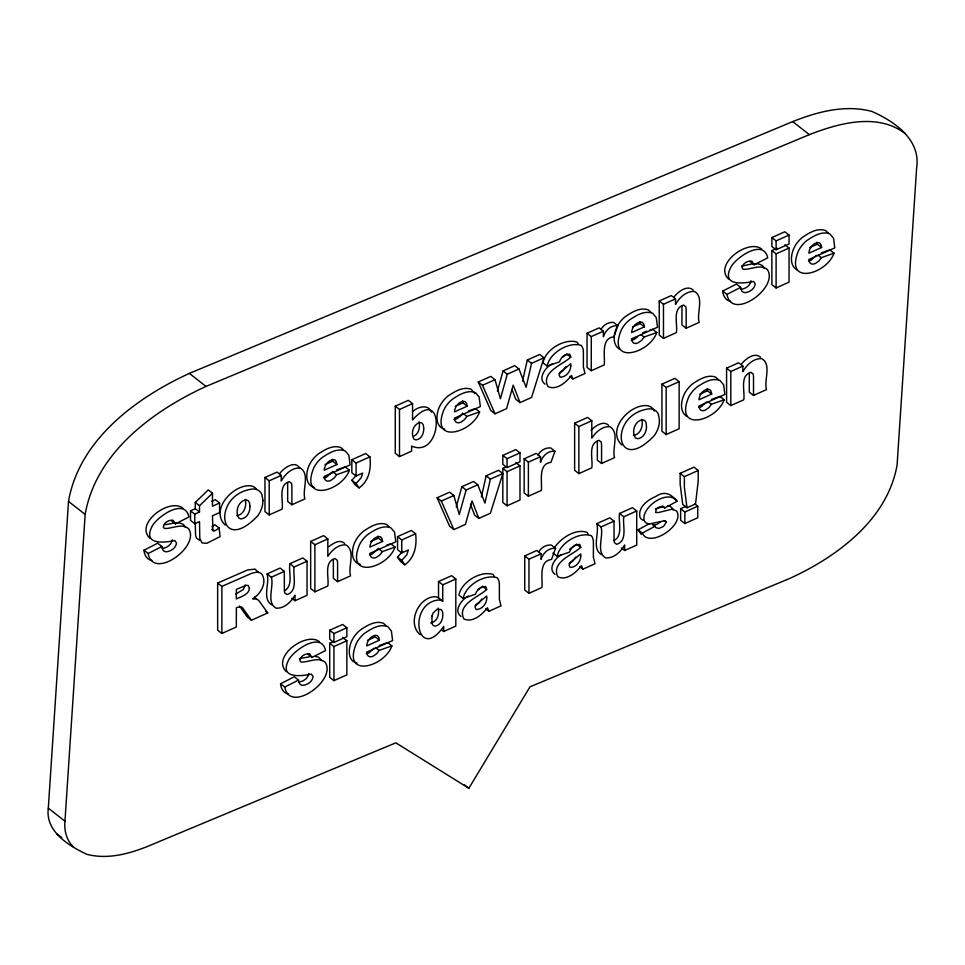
<?xml version="1.0" encoding="UTF-8"?>
<svg xmlns="http://www.w3.org/2000/svg" width="965" height="965" viewBox="0 0 965 965"><rect width="100%" height="100%" fill="white"/><g stroke="black" fill="none" stroke-linecap="round" stroke-linejoin="round"><path stroke-width="1.45" d="M48.31 808.163C45.174 831.432 68.575 845.642 86.681 854.254C107.103 859.706 128.502 854.025 147.597 846.414L395.819 742.821L468.857 788.272L529.966 686.839L790.106 578.276C837.439 556.54 887.631 519.399 897.088 464.973L916.666 167.415C920.851 139.539 894.145 121.156 871.817 111.421C845.292 104.341 817.488 111.723 792.687 121.602L189.357 373.395C135.884 397.954 79.178 439.895 68.503 501.39L48.31 808.163L64.957 821.203C64.004 830.66 66.609 840.684 73.786 847.246M64.957 821.203L85.149 514.429C95.825 452.935 152.542 410.994 206.003 386.422L809.346 134.642C838.971 123.158 877.354 112.423 905.218 133.568M245.243 584.947L243.301 589.506L235.75 594.042M172.265 539.821C171.673 544.658 166.812 548.024 162.192 548.458M308.848 673.389C308.257 678.226 303.396 681.592 298.776 682.026M751.023 280.682C750.42 285.531 745.559 288.897 740.939 289.331M662.641 506.336L664.764 507.988L677.032 501.281C668.311 488.483 640.977 506.975 644.162 520.437A12.4 7.973 -51.9 0 0 649.928 523.85L664.861 520.714L666.32 522.234L663.486 526.432L659.023 528.458L656.079 527.71L651.954 523.669M481.366 496.963L486.167 475.817L498.603 470.257L502.825 473.562L490.389 513.247L478.881 518.398L474.647 515.093L470.438 504.345M502.825 473.562L490.389 479.135L484.949 503.103L477.808 484.768L473.586 481.451L461.885 486.686L456.252 506.902M522.511 381.187L527.312 360.029L539.749 354.469L543.983 357.774L531.546 397.459L520.026 402.61L515.805 399.305L512.113 389.896M543.983 357.774L531.546 363.347L526.106 387.315L518.965 368.98L514.731 365.663L503.042 370.898L497.397 391.115M494.177 576.322A18.335 11.785 -51.9 0 0 493.055 574.477C480.727 570.412 461.535 581.642 458.894 595.115L463.128 598.433C465.769 584.959 484.949 573.717 497.277 577.782A18.335 11.785 -51.9 0 1 499.363 584.259L499.363 599.325L500.98 605.863L488.845 611.303L485.672 608.819M578.216 343.974A18.335 11.785 -51.9 0 0 577.082 342.129C564.754 338.064 545.575 349.294 542.933 362.78L547.155 366.085C549.797 352.611 568.988 341.381 581.316 345.446A18.335 11.785 -51.9 0 1 583.391 351.911L583.391 366.977L585.019 373.515L572.872 378.956L569.7 376.471M552.921 553.017L557.155 556.335C559.797 542.849 578.988 531.619 591.316 535.684A18.335 11.785 -51.9 0 1 593.391 542.161L593.391 557.227L595.019 563.765L582.872 569.193L579.7 566.708M477.808 484.768L466.119 490.003L459.268 514.538L453.852 495.491L449.63 492.174L437.121 497.783L449.642 526.287L453.864 529.592L465.432 524.417L472.042 500.931L478.881 518.398M518.965 368.98L507.264 374.215L500.425 398.762L495.009 379.703L490.775 376.386L478.266 381.995L490.787 410.499L495.021 413.816L506.577 408.629L513.187 385.144L520.026 402.61M554.959 451.246L550.955 462.356C537.819 463.803 542.282 481.656 541.389 490.413L528.386 496.227L524.152 492.922L524.152 458.809L536.263 453.381L540.496 456.698L540.496 462.283C542.402 456.023 548.024 450.486 554.959 451.246L550.726 447.941C545.502 447.471 540.388 450.45 538.048 455.118M617.853 325.724L613.849 336.833C600.712 338.281 605.176 356.133 604.283 364.891L591.28 370.717L587.046 367.4L587.046 333.287L599.156 327.859L603.39 331.176L603.39 336.761C605.296 330.5 610.917 324.964 617.853 325.724L613.631 322.419C608.396 321.948 603.282 324.928 600.942 329.596M555.538 548.349L551.522 559.459C538.386 560.906 542.861 578.759 541.956 587.516L528.953 593.33L524.731 590.025L524.731 555.912L536.842 550.484L541.063 553.801L541.063 559.386C542.981 553.126 548.59 547.589 555.538 548.349L551.305 545.044C546.081 544.574 540.955 547.553 538.615 552.221M616.526 327.943C613.547 334.59 612.317 344.891 619.578 349.221M349.366 470.196C341.948 491.487 299.162 503.26 313.854 467.651A20.422 13.124 -51.9 0 1 322.105 457.591C328.667 453.2 337.111 447.784 345.205 450.932L348.86 455.275L350.102 464.889L324.156 476.505L324.759 478.978A7.684 4.934 -51.9 0 0 330.742 480.461L334.36 477.868L336.616 474.708L349.366 470.196L345.132 466.879L336.64 469.895M395.059 547.095C387.641 568.397 344.855 580.158 359.547 544.549A20.422 13.124 -51.9 0 1 367.798 534.489C374.36 530.099 382.803 524.683 390.909 527.831L394.564 532.173L395.795 541.787L369.848 553.403L370.451 555.876A7.684 4.934 -51.9 0 0 376.434 557.36L380.053 554.779L382.321 551.606L395.059 547.095L390.837 543.778L386.579 545.285M479.605 411.874C472.187 433.176 429.401 444.949 444.093 409.341A20.422 13.124 -51.9 0 1 452.344 399.269C458.906 394.89 467.35 389.462 475.443 392.622L479.098 396.953L480.341 406.567L454.394 418.183L454.998 420.668A7.684 4.934 -51.9 0 0 460.981 422.139L464.599 419.558L466.855 416.397L479.605 411.874L475.371 408.569L468.29 411.078M391.887 645.875C384.468 667.177 341.682 678.938 356.362 643.341A20.422 13.124 -51.9 0 1 364.625 633.269C371.175 628.878 379.619 623.462 387.725 626.611L391.38 630.953L392.61 640.567L366.676 652.183L367.267 654.668A7.684 4.934 -51.9 0 0 373.25 656.14L376.881 653.558L379.136 650.398L391.887 645.875L387.653 642.569L379.161 645.573M656.791 332.539C649.373 353.841 606.587 365.614 621.279 330.006A20.422 13.124 -51.9 0 1 629.53 319.934C636.092 315.555 644.536 310.127 652.642 313.287L656.297 317.618L657.527 327.231L631.593 338.848L632.184 341.333A7.684 4.934 -51.9 0 0 638.167 342.804L641.797 340.223L644.053 337.062L656.791 332.539L652.569 329.234L649.735 330.235M724.136 399.751C716.718 421.054 673.932 432.815 688.624 397.218A20.422 13.124 -51.9 0 1 696.875 387.146C703.437 382.755 711.88 377.339 719.986 380.487L723.641 384.83L724.872 394.444L698.937 406.06L699.529 408.533A7.684 4.934 -51.9 0 0 705.512 410.016L709.142 407.435L711.398 404.275L724.136 399.751L719.914 396.446L711.41 399.45M834.05 253.18C826.631 274.482 783.845 286.243 798.538 250.647A20.422 13.124 -51.9 0 1 806.788 240.575C813.35 236.184 821.794 230.768 829.9 233.916L833.555 238.259L834.785 247.872L808.839 259.488L809.442 261.973A7.684 4.934 -51.9 0 0 815.425 263.445L819.044 260.864L821.299 257.703L834.05 253.18L829.828 249.875L821.324 252.878M565.731 366.809L563.102 370.572L559.073 373.443M481.704 599.156L479.062 602.92L475.045 605.779M575.731 557.058L573.089 560.822L569.073 563.681M554.947 546.962C561.618 537.565 575.803 528.398 587.082 532.378A18.335 11.785 -51.9 0 1 588.216 534.224M331.634 472.452L326.508 477.144A7.684 4.934 -51.9 0 1 323.77 477.82M462.633 413.092L460.365 416.253L456.747 418.834A7.684 4.934 -51.9 0 1 454.008 419.51M377.339 549.35L372.201 554.055A7.684 4.934 -51.9 0 1 369.474 554.718M374.155 648.142L369.028 652.835A7.684 4.934 -51.9 0 1 366.29 653.498M706.416 402.019L701.29 406.711A7.684 4.934 -51.9 0 1 698.551 407.375M816.318 255.448L811.191 260.14A7.684 4.934 -51.9 0 1 808.465 260.803M356.266 475.371L351.839 480.232L354.867 484.587L359.089 487.904C369.173 480.86 371.368 468.327 369.897 456.855L365.675 453.538L351.839 459.738L351.839 472.705L356.073 476.022L362.683 473.067L361.139 477.82L356.073 483.537L359.089 487.904M402.61 551.401L397.544 557.131L400.559 561.497L404.793 564.802C414.866 557.758 417.061 545.237 415.601 533.754L411.367 530.448L397.544 536.637L397.544 549.616L401.766 552.921L408.388 549.966L406.844 554.718L401.766 560.436L404.793 564.802M279.729 473.526C283.541 468.049 295.411 459.63 299.91 468.423M674.004 296.991C678.057 291.888 686.971 284.566 693.232 290.031M741.349 364.203C745.402 359.101 754.316 351.767 760.577 357.243M591.075 430.318C595.115 426.06 603.234 420.173 608.625 425.3M195.28 508.7L190.515 510.835L194.749 514.14L199.514 512.005L195.28 508.7L195.28 502.427L208.259 489.906L212.481 493.224L212.481 506.203L219.598 503.006L219.598 512.584L212.481 515.768L212.891 530.557L215.123 530.654L219.127 528.024L214.893 524.719L211.89 526.685M199.514 512.005L199.514 505.744L212.481 493.224M660.977 521.51L656.936 524.441L653.124 525.153M637.563 336.918L633.945 339.499A7.684 4.934 -51.9 0 1 631.207 340.175M561.932 357.424L565.369 354.722M547.155 366.085L559.519 361.863C560.665 357.46 565.297 354.083 569.76 354.203L570.749 357.134C562.716 364.71 540.629 371.947 547.903 386.579C556.66 390.765 566.431 382.08 571.473 375.397L572.872 378.956M477.904 589.772L481.342 587.07M463.128 598.433L475.492 594.211C476.626 589.808 481.27 586.431 485.721 586.551L486.71 589.482C478.676 597.058 456.59 604.295 463.863 618.927C472.621 623.113 482.391 614.428 487.446 607.745L488.845 611.303M575.369 544.972L569.579 549.242M557.155 556.335L569.519 552.113C570.665 547.71 575.297 544.332 579.76 544.441L580.737 547.372C572.703 554.959 550.629 562.197 557.903 576.829C566.66 581.014 576.431 572.329 581.473 565.647L582.872 569.193M328.848 546.673C332.901 543.452 340.054 538.723 344.65 543.488M552.499 363.733C545.852 366.76 537.131 378.352 545.044 384.154M468.459 596.068C461.813 599.108 453.092 610.7 461.005 616.502M561.473 554.742C555.068 557.806 547.493 569.036 555.044 574.392M412.731 411.597C417.616 406.76 428.448 403.768 431.415 412.139M414.021 436.071C419.148 433.478 420.101 426.94 419.1 421.802M284.591 590.737C293.734 585.248 288.33 572.112 289.874 563.705L302.805 557.915L307.039 561.22L307.039 595.333L294.964 600.749L291.792 598.264M614.283 540.484C623.426 534.996 618.01 521.86 619.554 513.452L632.497 507.662L636.719 510.968L636.719 545.08L624.645 550.496L621.472 548.011M641.303 534.465L638.058 529.809L649.614 523.537M638.058 529.809L642.28 533.114L655.126 526.154M151.903 560.436C146.921 559.869 144.243 554.766 143.978 550.207L157.681 543.198L161.903 546.516L162.578 549.182A8.854 5.694 -51.9 0 0 166.414 551.775C171.034 551.341 175.907 547.975 176.499 543.126L174.906 540.557C163.748 542.837 142.47 545.141 152.036 526.408C157.03 516.721 184.858 497.301 188.959 516.987L175.389 523.874L171.155 520.557M143.978 550.207L148.2 553.512L161.903 546.516M730.65 301.309C725.668 300.742 722.99 295.64 722.725 291.08L736.428 284.072L740.662 287.389L741.337 290.055A8.854 5.694 -51.9 0 0 745.173 292.648C749.793 292.202 754.654 288.849 755.245 284L753.653 281.43C742.495 283.71 721.217 286.014 730.782 267.281C735.776 257.595 763.605 238.174 767.706 257.86L754.135 264.748L749.901 261.431M722.725 291.08L726.959 294.385L740.662 287.389M288.487 694.004C283.493 693.437 280.827 688.347 280.562 683.775L294.253 676.767L298.487 680.084L299.162 682.75A8.854 5.694 -51.9 0 0 302.998 685.343C307.618 684.909 312.479 681.543 313.082 676.694L311.49 674.125C300.332 676.417 279.054 678.709 288.619 659.976C293.613 650.289 321.442 630.869 325.543 650.555L311.96 657.442L307.739 654.125M280.562 683.775L284.784 687.08L298.487 680.084M395.264 406.181L408.328 400.33L412.562 403.635L412.562 419.956C445.384 382.852 443.176 459.485 411.609 446.107L411.609 451.162L399.498 456.578L395.264 453.273L395.264 406.181L399.498 409.486L399.498 456.578M771.867 237.559L784.81 231.769L789.044 235.074L789.044 243.976L776.101 249.766L771.867 246.461L771.867 237.559L776.101 240.876L776.101 249.766M399.498 409.486L412.562 403.635M776.101 240.876L789.044 235.074M211.817 501.293L215.376 499.701L219.598 503.006M291.888 504.755L291.888 485.998L291.599 483.393L289.295 481.619C277.787 484.876 283.565 500.895 282.13 509.122L269.199 514.924L264.965 511.607L264.965 477.494L277.015 472.102L281.237 475.407L281.237 480.968C285.049 474.237 291.913 467.434 300.187 467.977C310.296 473.815 302.021 489.991 304.892 498.941L291.888 504.755L287.666 501.45L287.666 482.693M686.175 328.221L686.175 309.463L685.874 306.858L683.582 305.085C672.062 308.342 677.84 324.361 676.405 332.599L663.474 338.389L659.24 335.072L659.24 300.959L671.29 295.567L675.524 298.885L675.524 304.433C679.336 297.715 686.187 290.899 694.474 291.442C704.583 297.292 696.296 313.468 699.167 322.406L686.175 328.221L681.941 324.916L681.941 306.158M784.81 244.748L789.044 248.053L789.044 282.166L776.101 287.956L771.867 284.651L771.867 250.538L777.042 248.222M264.965 477.494L269.199 480.811L281.237 475.407M478.266 381.995L482.5 385.3L495.009 379.703M587.046 333.287L591.28 336.604L603.39 331.176M659.24 300.959L663.474 304.277L675.524 298.885M771.867 250.538L776.101 253.843L789.044 248.053M325.06 464.623L332.708 461.198L336.942 464.515L324.192 470.22C324.505 465.287 327.967 460.414 333.022 459.605L334.915 459.991L336.242 461.572L336.942 464.515M455.299 406.313L462.947 402.887L467.181 406.205L454.431 411.91C454.744 406.977 458.206 402.103 463.26 401.295L465.154 401.681L466.481 403.261L467.181 406.205M632.485 326.978L640.133 323.552L644.367 326.87L631.617 332.575C631.93 327.642 635.392 322.768 640.458 321.96L642.352 322.346L643.667 323.926L644.367 326.87M809.744 247.619L817.391 244.193L821.625 247.498L808.875 253.204C809.189 248.282 812.651 243.397 817.705 242.601L819.599 242.975L820.925 244.567L821.625 247.498M190.515 510.835L190.515 520.4L194.749 523.718L199.514 521.582L199.791 538.374L201.999 542.945L206.92 543.259L220.08 536.624L219.127 528.024M351.839 459.738L356.073 463.043L369.897 456.855M217.644 583.065L221.878 586.382L251.769 573.282L256.087 572.221L259.271 572.438L261.768 573.958C267.474 582.776 260.598 594.006 252.673 598.891L256.425 598.951L258.729 600.399L267.715 612.944L251.443 620.23L242.36 607.6L241.141 606.816L237.607 607.311L236.341 607.878L236.341 626.997L221.878 633.462L217.644 630.157L217.644 583.065L247.535 569.977L255.037 569.133L258.62 572.474M337.593 581.654L337.593 562.897L337.292 560.291L335 558.518C323.48 561.775 329.258 577.794 327.835 586.032L314.892 591.822L310.658 588.505L310.658 541.425L323.601 535.623L327.835 538.94L327.835 556.286C331.791 550.327 338.245 544.284 345.892 544.875C355.989 550.762 347.726 566.889 350.584 575.84L337.593 581.654L333.359 578.349L333.359 559.591M502.825 455.383L515.768 449.594L519.99 452.899L519.99 461.801L507.059 467.591L502.825 464.274L502.825 455.383L507.059 458.689L507.059 467.591M601.569 463.465L601.569 444.708L601.267 442.103L598.976 440.317C587.456 443.586 593.234 459.593 591.798 467.832L578.867 473.634L574.633 470.317L574.633 423.225L587.576 417.435L591.798 420.752L591.798 438.098C595.767 432.139 602.22 426.084 609.868 426.687C619.964 432.573 611.701 448.689 614.56 457.651L601.569 463.465L597.335 460.16L597.335 441.403M661.93 384.142L674.897 378.34L679.131 381.645L679.131 428.737L666.164 434.552L661.93 431.234L661.93 384.142L666.164 387.46L666.164 434.552M310.658 541.425L314.892 544.73L327.835 538.94M507.059 458.689L519.99 452.899M574.633 423.225L578.867 426.542L591.798 420.752M666.164 387.46L679.131 381.645M271.804 604.862C261.696 599.012 269.983 582.836 267.112 573.898L280.115 568.071L284.337 571.389L284.337 590.146L284.639 592.763L286.931 594.561C298.438 591.292 292.672 575.261 294.096 567.022L289.874 563.705M515.768 462.561L519.99 465.878L519.99 499.991L507.059 505.781L502.825 502.476L502.825 468.363L506.709 466.626M753.52 395.433L753.52 376.676L753.219 374.058L750.927 372.285C739.407 375.554 745.185 391.561 743.75 399.8L730.819 405.59L726.585 402.284L726.585 368.172L738.635 362.78L742.869 366.085L742.869 371.646C746.681 364.915 753.532 358.099 761.819 358.642C771.928 364.493 763.641 380.668 766.512 389.607L753.52 395.433L749.286 392.128L749.286 373.358M267.112 573.898L271.334 577.203L284.337 571.389M294.096 567.022L307.039 561.22M437.121 497.783L441.343 501.088L453.852 495.491M502.825 468.363L507.059 471.668L519.99 465.878M524.152 458.809L528.386 462.114L540.496 456.698M726.585 368.172L730.819 371.477L742.869 366.085M370.753 541.534L378.401 538.108L382.635 541.413L369.885 547.119C370.198 542.197 373.66 537.312 378.714 536.504L380.62 536.89L381.935 538.47L382.635 541.413M699.83 394.19L707.478 390.765L711.712 394.07L698.962 399.775C699.275 394.854 702.737 389.969 707.803 389.172L709.697 389.546L711.012 391.139L711.712 394.07M397.544 536.637L401.766 539.942L415.601 533.754M329.704 630.254L342.635 624.464L346.869 627.769L346.869 636.671L333.938 642.461L329.704 639.156L329.704 630.254L333.938 633.571L333.938 642.461M438.52 581.533L442.742 584.85L442.742 601.159L438.52 597.854L438.52 581.533L451.584 575.683L455.806 579L455.806 626.092L443.695 631.508L441.584 629.856M680.144 473.345L693.968 467.156L698.202 470.474L698.202 481.197L695.536 503.947L686.984 507.771L682.75 504.466L680.144 484.08L680.144 473.345L684.378 476.662L684.378 487.385L686.984 507.771M333.938 633.571L346.869 627.769M442.742 584.85L455.806 579M684.378 476.662L698.202 470.474M342.635 637.443L346.869 640.748L346.869 674.861L333.938 680.651L329.704 677.346L329.704 643.233L333.588 641.496M601.497 554.61C591.376 548.759 599.663 532.583 596.792 523.645L609.796 517.819L614.03 521.136L614.03 539.893L614.319 542.511L616.611 544.308C628.131 541.039 622.353 525.008 623.788 516.77L619.554 513.452M329.704 643.233L333.938 646.538L346.869 640.748M524.731 555.912L528.953 559.218L541.063 553.801M596.792 523.645L601.026 526.962L614.03 521.136M623.788 516.77L636.719 510.968M367.581 640.314L375.228 636.888L379.45 640.193L366.712 645.911C367.014 640.977 370.488 636.092 375.542 635.296L377.436 635.67L378.762 637.262L379.45 640.193M694.583 503.742L697.755 506.227L697.755 517.759L684.848 523.537L680.627 520.231L680.627 508.7L685.789 506.384M680.627 508.7L684.848 512.005L697.755 506.227M642.654 332.744L646.9 331.236M655.512 508.869L663.486 506.541M236.811 515.612C244.242 514.719 246.895 505.817 245.279 499.436M633.329 435.432C640.76 434.552 643.414 425.637 641.797 419.256M430.692 622.835C437.386 621.979 439.618 613.837 438.194 608.119M164.931 524.731C171.143 523.923 179.032 520.533 184.399 525.394L185.328 527.18M309.608 656.743L299.427 658.673M741.602 265.978C748.526 265.254 757.079 261.045 763.146 266.268L764.075 268.053M667.466 505.937L670.241 506.287L673.534 509.532M315.036 656.405L318.559 657.177L321.912 660.748M444.732 429.16C434.612 426.82 436.071 413.201 439.859 406.036A20.422 13.124 -51.9 0 1 448.11 395.964C454.672 391.573 463.116 386.157 471.222 389.305L474.877 393.648M314.494 487.47C304.373 485.13 305.833 471.511 309.62 464.346A20.422 13.124 -51.9 0 1 317.871 454.274C324.433 449.883 332.877 444.467 340.983 447.627L343.673 450.124M360.198 564.368C350.066 562.028 351.525 548.409 355.313 541.244A20.422 13.124 -51.9 0 1 363.576 531.172C370.126 526.794 378.57 521.365 386.675 524.526L389.365 527.023M357.014 663.148C346.893 660.82 348.353 647.189 352.141 640.024A20.422 13.124 -51.9 0 1 360.391 629.964C366.953 625.573 375.397 620.157 383.503 623.306L386.193 625.815M199.767 540.316L196.378 538.036L195.557 535.068L195.28 522.765M621.737 444.901C606.792 430.619 627.576 406.301 644.668 405.565A20.229 13.003 -51.9 0 1 654.21 411.09M225.219 525.069C210.274 510.799 231.057 486.481 248.15 485.745A20.229 13.003 -51.9 0 1 256.388 489.038M728.539 279.03C713.231 264.362 748.285 238.439 761.638 249.042M149.792 538.156C134.485 523.5 169.526 497.566 182.892 508.169M286.376 671.724C271.069 657.069 306.11 631.134 319.475 641.737M420.089 634.668C407.737 624.102 416.651 600.857 431.548 597.118A15.633 10.048 -51.9 0 1 438.52 597.854M57.14 834.206L61.784 837.475M792.687 121.602L809.346 134.642M818.127 255.218L821.299 257.703M640.881 334.578L644.053 337.062M708.226 401.79L711.398 404.275M566.515 353.817L570.749 357.134M527.312 360.029L531.546 363.347M677.032 501.281C671.278 494.116 664.716 490.365 655.886 496.42C647.804 499.834 637.732 507.095 639.94 517.119A12.4 7.973 -51.9 0 0 643.281 520.256M503.042 370.898L507.264 374.215M664.197 520.581L666.32 522.234M463.683 413.913L466.855 416.397M576.515 544.067L580.737 547.372M486.167 475.817L490.389 479.135M461.885 486.686L466.119 490.003M351.839 480.232L356.073 483.537M482.476 586.165L486.71 589.482M332.394 471.403L336.616 474.708M189.357 373.395L206.003 386.422M397.544 557.131L401.766 560.436M378.087 548.301L382.321 551.606M195.28 502.427L199.514 505.744M375.964 647.913L379.136 650.398M211.661 529.327L213.772 530.979M265.604 611.291L267.715 612.944M464.406 784.798L468.857 788.272M251.443 620.23L247.221 616.912L239.513 605.972M68.503 501.39L85.149 514.429M796.837 269.862C789.165 265.194 790.962 254.205 794.304 247.329A20.422 13.124 -51.9 0 1 802.554 237.257C809.116 232.879 817.56 227.463 825.666 230.611L828.356 233.12M686.923 416.434C679.251 411.766 681.049 400.764 684.39 393.901A20.422 13.124 -51.9 0 1 692.653 383.829C699.215 379.45 707.647 374.034 715.753 377.182L718.455 379.679M651.11 312.479L648.408 309.97C640.302 306.822 631.87 312.238 625.308 316.629A20.422 13.124 -51.9 0 0 617.045 326.701M254.495 597.082L256.509 599.108M664.764 507.988L663.172 506.299L659.481 506.915L656.284 509.134L655.609 512.451L658.576 512.524L671.688 509.243L676.501 510.847C685.548 524.67 649.445 549.037 642.28 533.114M482.5 385.3L495.021 413.816M441.343 501.088L453.864 529.592M754.135 264.748L751.856 261.129C747.718 260.55 742.592 263.373 742.025 267.788L743.074 269.344C751.035 269.802 760.36 263.686 767.38 269.573C779.322 287.534 731.687 321.598 726.959 294.385M311.96 657.442L309.693 653.836C305.543 653.245 300.417 656.067 299.85 660.482L300.899 662.038C308.872 662.497 318.197 656.381 325.205 662.267C337.159 680.228 289.512 714.293 284.784 687.08M175.389 523.874L173.109 520.256C168.972 519.677 163.833 522.499 163.278 526.914L164.327 528.47C172.289 528.929 181.613 522.813 188.621 528.699C200.575 546.66 152.928 580.725 148.2 553.512M816.933 242.227L817.391 244.193M707.019 388.798L707.478 390.765M639.674 321.598L640.133 323.552M462.488 400.933L462.947 402.887M377.942 536.142L378.401 538.108M332.237 459.244L332.708 461.198M776.101 253.843L776.101 287.956M730.819 371.477L730.819 405.59M684.848 512.005L684.848 523.537M663.474 304.277L663.474 338.389M624.645 550.496L624.645 544.972C620.845 551.691 613.981 558.47 605.718 557.927C595.61 552.077 603.897 535.901 601.026 526.962M591.28 336.604L591.28 370.717M578.867 426.542L578.867 473.634M528.953 559.218L528.953 593.33M528.386 462.114L528.386 496.227M507.059 471.668L507.059 505.781M443.695 631.508L443.695 626.466C418.122 662.883 407.327 606.961 435.77 600.435A15.633 10.048 -51.9 0 1 442.742 601.159M401.766 539.942L401.766 552.921M356.073 463.043L356.073 476.022M333.938 646.538L333.938 680.651M314.892 544.73L314.892 591.822M294.964 600.749L294.964 595.224C291.165 601.931 284.301 608.722 276.038 608.167C265.93 602.329 274.217 586.153 271.334 577.203M269.199 480.811L269.199 514.924M221.878 586.382L221.878 633.462M194.749 514.14L194.749 523.718M262.963 500.558L262.637 504.454A20.518 13.184 -51.9 0 1 257.8 515.768C218.536 557.07 211.19 494.249 252.384 489.05A20.229 13.003 -51.9 0 1 261.925 494.575L262.963 500.558M659.481 420.378L659.155 424.286A20.518 13.184 -51.9 0 1 654.318 435.589C615.055 476.903 607.709 414.069 648.902 408.87A20.229 13.003 -51.9 0 1 658.444 414.407L659.481 420.378M486.71 598.155C486.83 603.716 481.825 609.687 476.143 609.518L475.07 607.468L476.155 604.572L486.71 596.056L486.71 598.155M570.749 365.807C570.87 371.38 565.852 377.339 560.17 377.17L559.109 375.12L560.195 372.237L570.749 363.721L570.749 365.807M580.737 556.045C580.858 561.618 575.852 567.589 570.17 567.42L569.109 565.369L570.182 562.474L580.737 553.958L580.737 556.045M423.719 428.448C423.925 433.333 421.44 439.401 415.963 439.907L414.106 439.268C410.33 433.647 413.201 423.551 420.475 422.537L422.175 423.201L423.333 425.119L423.719 428.448M431.97 616.08L431.982 623.511L433.164 625.477L434.925 626.152C441.608 625.296 443.852 617.142 442.416 611.424L441.162 609.506L436.892 609.434L433.116 613.028L431.97 616.08M249.959 506.408C250.164 511.884 247.016 518.314 241.045 518.917L238.982 518.205C234.712 512.053 238.138 500.919 246.123 499.906L248.15 500.618L249.513 502.753L249.959 506.408M646.478 426.241C646.695 431.717 643.546 438.134 637.563 438.737L635.501 438.026C631.231 431.874 634.656 420.74 642.642 419.727L644.668 420.451L646.031 422.574L646.478 426.241M249.465 588.252C248.91 594.754 241.117 596.503 236.341 598.976L236.341 589.41L245.978 585.393L248.041 585.393L249.465 588.252"/></g></svg>
